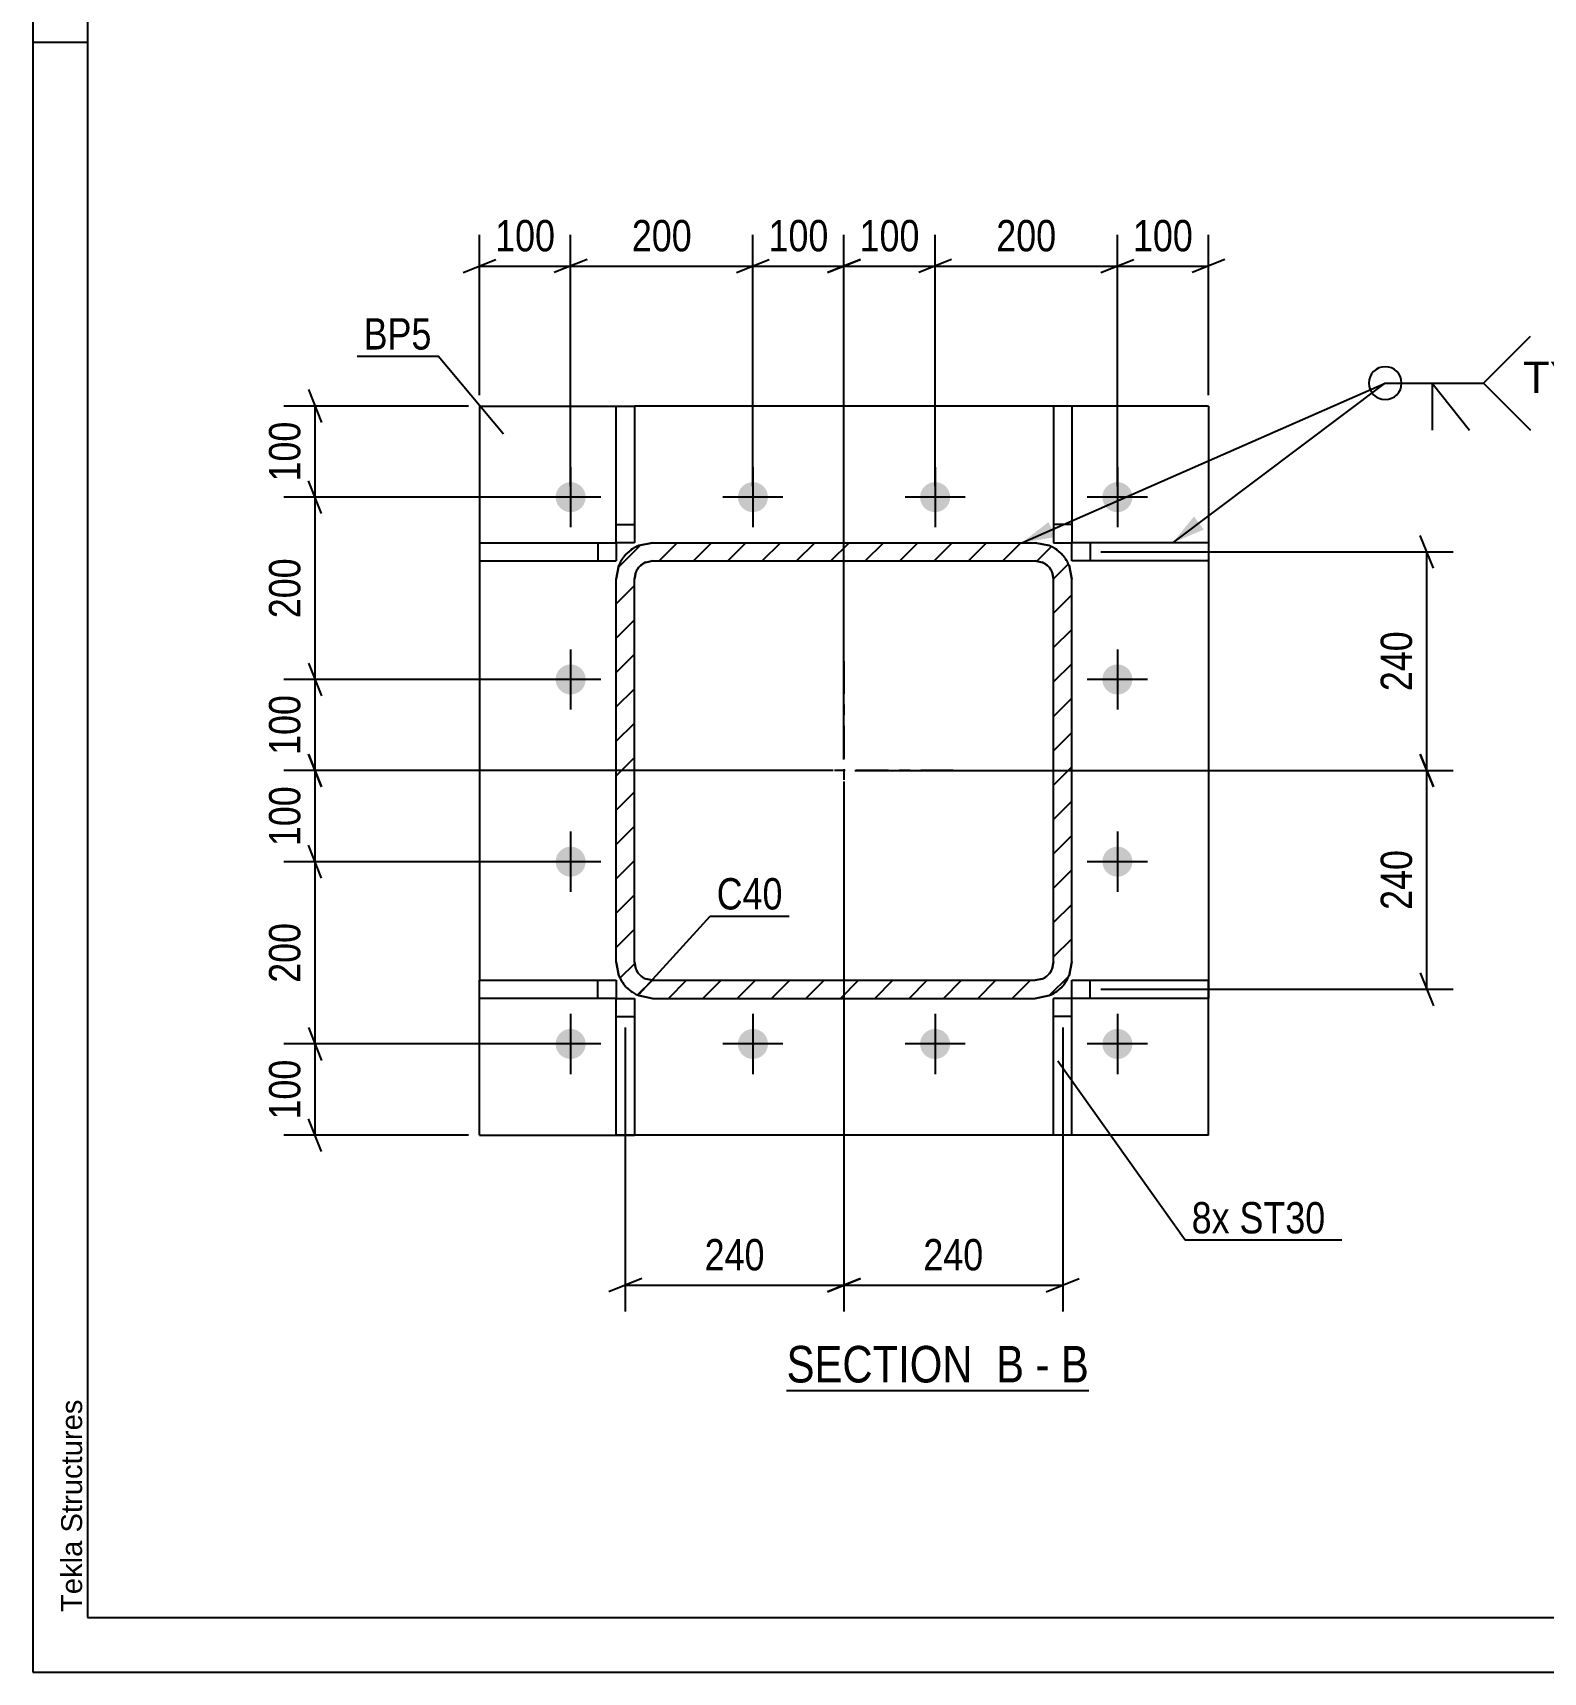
# Model space of a CAD drawing. Header units: millimetres. Extents: x -171 to 423, y -185 to 235.
# Drawn here: x -171.1 to -33, y -184.8 to -34.9 of the extents above; entities that cross this region are included whole.
import ezdxf

# ---------------------------------------------------------------- set-up
doc = ezdxf.new("R2010")
doc.units = ezdxf.units.MM
doc.linetypes.add('DXK_LINE_DOT2', pattern=[3.9198, 1.9599, -1.9599])
doc.linetypes.add('DXK_LINE_DOT3', pattern=[5.9187, 2.979, -0.9799, 0.9799, -0.9799])
doc.styles.add('Arial', font='ARIAL.TTF', dxfattribs={"height": 0.2})
doc.styles.add('Arial Narrow', font='ARIALN.TTF', dxfattribs={"height": 0.2})

# ---------------------------------------------------------------- blocks, each defined once
blk = doc.blocks.new('Unknown-284928297-1134')
at = {"color": 5, "linetype": 'Continuous'}
for p, q in [((-171.13, 235.18), (-171.13, -184.82)), ((-166.13, 230.18), (-166.13, -179.82)), ((-166.13, -35.82), (-171.13, -35.82)), ((-166.13, -179.82), (417.87, -179.82)), ((-171.13, -184.82), (422.87, -184.82))]:
    blk.add_line(p, q, dxfattribs=at)
at = {"color": 174, "linetype": 'Continuous', "style": 'Arial'}
blk.add_text('Tekla Structures', height=1.9102, rotation=90, dxfattribs=at).set_placement((-166.63, -179.32))
blk = doc.blocks.new('Unknown-284928297-11 - 3780')
at = {"color": 6, "linetype": 'Continuous'}
blk.add_line((-102.2, -159.08), (-74.55, -159.08), dxfattribs=at)
at = {"color": 0, "linetype": 'Continuous'}
for points in [[(-84.09, -158.33), (-84.09, -154.83), (-102.2, -154.83), (-102.2, -158.33)], [(-80.48, -158.33), (-80.48, -154.83), (-83.04, -154.83), (-83.04, -158.33)], [(-78.16, -158.33), (-78.16, -154.83), (-79.43, -154.83), (-79.43, -158.33)], [(-74.55, -158.33), (-74.55, -154.83), (-77.11, -154.83), (-77.11, -158.33)]]:
    blk.add_wipeout(points, dxfattribs=at)
at = {"color": 7, "linetype": 'Continuous', "style": 'Arial Narrow'}
for s, p in [('SECTION ', (-102.2, -158.33)), ('B', (-83.04, -158.33)), ('B', (-77.11, -158.33)), ('-', (-79.43, -158.33))]:
    blk.add_text(s, height=3.34, dxfattribs=at).set_placement(p)
blk = doc.blocks.new('Part-284928297-3873 - 3780')
at = {"color": 2, "linetype": 'Continuous'}
for p, q in [((-130.28, -123.21), (-130.28, -121.55)), ((-130.28, -121.55), (-117.78, -121.55)), ((-119.45, -123.21), (-119.45, -121.55)), ((-117.78, -121.55), (-117.78, -123.21)), ((-117.78, -123.21), (-130.28, -123.21))]:
    blk.add_line(p, q, dxfattribs=at)
blk = doc.blocks.new('Part-284928297-3806 - 3780')
at = {"linetype": 'Continuous'}
h = blk.add_hatch(dxfattribs=at)
h.set_pattern_fill('', scale=0.7, style=0, pattern_type=0)
h.set_pattern_definition([(45, (-78.1704, -122.958), (-1.571545, 1.571545), [])])
h.paths.add_polyline_path([(-79.45, -123.21), (-78.17, -122.96), (-77.09, -122.24), (-76.37, -121.15), (-76.11, -119.88), (-76.11, -84.88), (-76.37, -83.6), (-77.09, -82.52), (-78.17, -81.8), (-79.45, -81.55), (-114.45, -81.55), (-115.72, -81.8), (-116.8, -82.52), (-117.53, -83.6), (-117.78, -84.88), (-117.78, -119.88), (-117.53, -121.15), (-116.8, -122.24), (-115.72, -122.96), (-114.45, -123.21)])
h.paths.add_polyline_path([(-115.08, -121.42), (-115.62, -121.06), (-115.99, -120.52), (-116.11, -119.88), (-116.11, -84.88), (-115.99, -84.24), (-115.62, -83.7), (-115.08, -83.34), (-114.45, -83.21), (-79.45, -83.21), (-78.81, -83.34), (-78.27, -83.7), (-77.91, -84.24), (-77.78, -84.88), (-77.78, -119.88), (-77.91, -120.52), (-78.27, -121.06), (-78.81, -121.42), (-79.45, -121.55), (-114.45, -121.55)])
at = {"color": 7, "linetype": 'DXK_LINE_DOT2'}
for p, q in [((-115.72, -81.8), (-114.45, -81.55)), ((-114.45, -81.55), (-79.45, -81.55)), ((-79.45, -81.55), (-78.17, -81.8)), ((-117.78, -84.88), (-117.53, -83.6)), ((-114.45, -83.21), (-115.08, -83.34)), ((-114.45, -83.21), (-79.45, -83.21)), ((-78.81, -83.34), (-79.45, -83.21)), ((-76.37, -83.6), (-76.11, -84.88)), ((-117.78, -119.88), (-117.78, -84.88)), ((-115.99, -84.24), (-116.11, -84.88)), ((-116.11, -119.88), (-116.11, -84.88)), ((-77.78, -84.88), (-77.91, -84.24)), ((-77.78, -119.88), (-77.78, -84.88)), ((-76.11, -119.88), (-76.11, -84.88)), ((-117.53, -121.15), (-117.78, -119.88)), ((-116.11, -119.88), (-115.99, -120.52)), ((-77.91, -120.52), (-77.78, -119.88)), ((-76.11, -119.88), (-76.37, -121.15)), ((-115.08, -121.42), (-114.45, -121.55)), ((-79.45, -121.55), (-78.81, -121.42)), ((-114.45, -121.55), (-79.45, -121.55)), ((-114.45, -123.21), (-115.72, -122.96)), ((-114.45, -123.21), (-79.45, -123.21)), ((-78.17, -122.96), (-79.45, -123.21))]:
    blk.add_line(p, q, dxfattribs=at)
at = {"color": 2, "linetype": 'Continuous'}
for p, q in [((-114.45, -81.55), (-115.72, -81.8)), ((-114.45, -81.55), (-79.45, -81.55)), ((-78.17, -81.8), (-79.45, -81.55)), ((-117.53, -83.6), (-117.78, -84.88)), ((-115.08, -83.34), (-114.45, -83.21)), ((-114.45, -83.21), (-79.45, -83.21)), ((-79.45, -83.21), (-78.81, -83.34)), ((-76.11, -84.88), (-76.37, -83.6)), ((-117.78, -119.88), (-117.78, -84.88)), ((-116.11, -84.88), (-115.99, -84.24)), ((-116.11, -119.88), (-116.11, -84.88)), ((-77.91, -84.24), (-77.78, -84.88)), ((-77.78, -119.88), (-77.78, -84.88)), ((-76.11, -119.88), (-76.11, -84.88)), ((-117.78, -119.88), (-117.53, -121.15)), ((-115.99, -120.52), (-116.11, -119.88)), ((-77.78, -119.88), (-77.91, -120.52)), ((-76.37, -121.15), (-76.11, -119.88)), ((-114.45, -121.55), (-115.08, -121.42)), ((-78.81, -121.42), (-79.45, -121.55)), ((-114.45, -121.55), (-79.45, -121.55)), ((-115.72, -122.96), (-114.45, -123.21)), ((-114.45, -123.21), (-79.45, -123.21)), ((-79.45, -123.21), (-78.17, -122.96))]:
    blk.add_line(p, q, dxfattribs=at)
at = {"color": 7, "linetype": 'DXK_LINE_DOT3'}
for p, q in [((-96.95, -92.38), (-96.95, -112.38)), ((-86.95, -102.38), (-106.95, -102.38))]:
    blk.add_line(p, q, dxfattribs=at)
at = {"color": 7, "linetype": 'DXK_LINE_DOT2'}
for centre, radius, start, end in [((-114.45, -84.88), 3.33, 112.5, 157.5), ((-79.45, -84.88), 3.33, 22.5, 67.5), ((-114.45, -84.88), 1.67, 112.5, 157.5), ((-79.45, -84.88), 1.67, 22.5, 67.5), ((-114.45, -119.88), 3.33, 202.5, 247.5), ((-114.45, -119.88), 1.67, 202.5, 247.5), ((-79.45, -119.88), 1.67, 292.5, 337.5), ((-79.45, -119.88), 3.33, 292.5, 337.5)]:
    blk.add_arc(centre, radius, start, end, dxfattribs=at)
at = {"color": 2, "linetype": 'Continuous'}
for centre, radius, start, end in [((-114.45, -84.88), 3.33, 112.5, 157.5), ((-79.45, -84.88), 3.33, 22.5, 67.5), ((-114.45, -84.88), 1.67, 112.5, 157.5), ((-79.45, -84.88), 1.67, 22.5, 67.5), ((-114.45, -119.88), 3.33, 202.5, 247.5), ((-114.45, -119.88), 1.67, 202.5, 247.5), ((-79.45, -119.88), 1.67, 292.5, 337.5), ((-79.45, -119.88), 3.33, 292.5, 337.5)]:
    blk.add_arc(centre, radius, start, end, dxfattribs=at)
blk = doc.blocks.new('Part-284928297-3888 - 3780')
at = {"color": 2, "linetype": 'Continuous'}
for p, q in [((-117.78, -81.55), (-117.78, -69.05)), ((-117.78, -69.05), (-116.11, -69.05)), ((-116.11, -69.05), (-116.11, -81.55)), ((-117.78, -79.88), (-116.11, -79.88)), ((-116.11, -81.55), (-117.78, -81.55))]:
    blk.add_line(p, q, dxfattribs=at)
blk = doc.blocks.new('Bolt-284928297-3807 - 3780')
at = {"linetype": 'Continuous'}
for points in [[(-120.57, -77.38, -1), (-123.32, -77.38, -1)], [(-103.9, -77.38, -1), (-106.65, -77.38, -1)], [(-87.24, -77.38, -1), (-89.99, -77.38, -1)], [(-70.57, -77.38, -1), (-73.32, -77.38, -1)], [(-120.57, -94.05, -1), (-123.32, -94.05, -1)], [(-70.57, -94.05, -1), (-73.32, -94.05, -1)], [(-120.57, -110.71, -1), (-123.32, -110.71, -1)], [(-70.57, -110.71, -1), (-73.32, -110.71, -1)], [(-120.57, -127.38, -1), (-123.32, -127.38, -1)], [(-103.9, -127.38, -1), (-106.65, -127.38, -1)], [(-87.24, -127.38, -1), (-89.99, -127.38, -1)], [(-70.57, -127.38, -1), (-73.32, -127.38, -1)]]:
    blk.add_hatch(color=1, dxfattribs=at).paths.add_polyline_path(points)
at = {"color": 1, "linetype": 'Continuous'}
for p, q in [((-121.95, -74.63), (-121.95, -80.13)), ((-105.28, -74.63), (-105.28, -80.13)), ((-88.61, -74.63), (-88.61, -80.13)), ((-71.95, -74.63), (-71.95, -80.13)), ((-119.2, -77.38), (-124.7, -77.38)), ((-102.53, -77.38), (-108.03, -77.38)), ((-85.86, -77.38), (-91.36, -77.38)), ((-69.2, -77.38), (-74.7, -77.38)), ((-121.95, -91.3), (-121.95, -96.8)), ((-71.95, -91.3), (-71.95, -96.8)), ((-119.2, -94.05), (-124.7, -94.05)), ((-69.2, -94.05), (-74.7, -94.05)), ((-121.95, -107.96), (-121.95, -113.46)), ((-71.95, -107.96), (-71.95, -113.46)), ((-119.2, -110.71), (-124.7, -110.71)), ((-69.2, -110.71), (-74.7, -110.71)), ((-121.95, -124.63), (-121.95, -130.13)), ((-105.28, -124.63), (-105.28, -130.13)), ((-88.61, -124.63), (-88.61, -130.13)), ((-71.95, -124.63), (-71.95, -130.13)), ((-119.2, -127.38), (-124.7, -127.38)), ((-102.53, -127.38), (-108.03, -127.38)), ((-85.86, -127.38), (-91.36, -127.38)), ((-69.2, -127.38), (-74.7, -127.38))]:
    blk.add_line(p, q, dxfattribs=at)
blk = doc.blocks.new('Part-284928297-3878 - 3780')
at = {"color": 2, "linetype": 'Continuous'}
for p, q in [((-117.78, -135.71), (-117.78, -123.21)), ((-117.78, -123.21), (-116.11, -123.21)), ((-116.11, -123.21), (-116.11, -135.71)), ((-117.78, -124.88), (-116.11, -124.88)), ((-116.11, -135.71), (-117.78, -135.71))]:
    blk.add_line(p, q, dxfattribs=at)
blk = doc.blocks.new('Part-284928297-3883 - 3780')
at = {"color": 2, "linetype": 'Continuous'}
for p, q in [((-130.28, -81.55), (-130.28, -83.21)), ((-130.28, -81.55), (-117.78, -81.55)), ((-119.45, -81.55), (-119.45, -83.21)), ((-117.78, -81.55), (-117.78, -83.21)), ((-130.28, -83.21), (-117.78, -83.21))]:
    blk.add_line(p, q, dxfattribs=at)
blk = doc.blocks.new('Part-284928297-3893 - 3780')
at = {"color": 2, "linetype": 'Continuous'}
for p, q in [((-76.11, -123.21), (-76.11, -121.55)), ((-76.11, -121.55), (-63.61, -121.55)), ((-74.45, -123.21), (-74.45, -121.55)), ((-63.61, -121.55), (-63.61, -123.21)), ((-63.61, -123.21), (-76.11, -123.21))]:
    blk.add_line(p, q, dxfattribs=at)
blk = doc.blocks.new('Part-284928297-3898 - 3780')
at = {"color": 2, "linetype": 'Continuous'}
for p, q in [((-77.78, -135.71), (-77.78, -123.21)), ((-76.11, -123.21), (-77.78, -123.21)), ((-76.11, -135.71), (-76.11, -123.21)), ((-76.11, -124.88), (-77.78, -124.88)), ((-76.11, -135.71), (-77.78, -135.71))]:
    blk.add_line(p, q, dxfattribs=at)
blk = doc.blocks.new('Part-284928297-3903 - 3780')
at = {"color": 2, "linetype": 'Continuous'}
for p, q in [((-63.61, -81.55), (-76.11, -81.55)), ((-76.11, -83.21), (-76.11, -81.55)), ((-74.45, -81.55), (-74.45, -83.21)), ((-63.61, -81.55), (-63.61, -83.21)), ((-63.61, -83.21), (-76.11, -83.21))]:
    blk.add_line(p, q, dxfattribs=at)
blk = doc.blocks.new('Part-284928297-3908 - 3780')
at = {"color": 2, "linetype": 'Continuous'}
for p, q in [((-77.78, -69.05), (-77.78, -81.55)), ((-76.11, -69.05), (-77.78, -69.05)), ((-76.11, -69.05), (-76.11, -81.55)), ((-76.11, -79.88), (-77.78, -79.88)), ((-77.78, -81.55), (-76.11, -81.55))]:
    blk.add_line(p, q, dxfattribs=at)
blk = doc.blocks.new('Part-284928297-3913 - 3780')
at = {"color": 2, "linetype": 'Continuous'}
for p, q in [((-130.28, -69.05), (-117.78, -69.05)), ((-130.28, -69.05), (-130.28, -81.55)), ((-77.78, -69.05), (-116.11, -69.05)), ((-63.61, -69.05), (-76.11, -69.05)), ((-63.61, -69.05), (-63.61, -81.55)), ((-130.28, -83.21), (-130.28, -121.55)), ((-63.61, -83.21), (-63.61, -121.55)), ((-130.28, -135.71), (-130.28, -123.21)), ((-63.61, -135.71), (-63.61, -123.21)), ((-130.28, -135.71), (-117.78, -135.71)), ((-77.78, -135.71), (-116.11, -135.71)), ((-63.61, -135.71), (-76.11, -135.71))]:
    blk.add_line(p, q, dxfattribs=at)
at = {"color": 7, "linetype": 'DXK_LINE_DOT2'}
for p, q in [((-117.78, -69.05), (-116.11, -69.05)), ((-76.11, -69.05), (-77.78, -69.05)), ((-130.28, -81.55), (-130.28, -83.21)), ((-63.61, -81.55), (-63.61, -83.21)), ((-130.28, -123.21), (-130.28, -121.55)), ((-63.61, -123.21), (-63.61, -121.55)), ((-117.78, -135.71), (-116.11, -135.71)), ((-76.11, -135.71), (-77.78, -135.71))]:
    blk.add_line(p, q, dxfattribs=at)
blk = doc.blocks.new('StraightDimension-284928297-8826 - 3780')
at = {"color": 7, "linetype": 'Continuous'}
for p, q in [((-145.92, -125.88), (-144.72, -128.88)), ((-122.95, -127.38), (-148.17, -127.38)), ((-145.32, -135.71), (-145.32, -127.38)), ((-144.72, -137.21), (-145.92, -134.21)), ((-131.28, -135.71), (-148.17, -135.71))]:
    blk.add_line(p, q, dxfattribs=at)
at = {"color": 0}
blk.add_wipeout([(-146.07, -128.2), (-150.27, -128.2), (-150.27, -134.89), (-146.07, -134.89)], dxfattribs=at)
at = {"color": 3, "style": 'Arial Narrow'}
blk.add_text('100', height=2.863, rotation=90.0002, dxfattribs=at).set_placement((-146.67, -134.29))
blk = doc.blocks.new('StraightDimension-284928297-3977 - 3780')
at = {"color": 7, "linetype": 'Continuous'}
for p, q in [((-96.95, -103.38), (-96.95, -151.83)), ((-116.95, -125.88), (-116.95, -151.83)), ((-115.45, -148.83), (-118.45, -150.03)), ((-116.95, -149.43), (-96.95, -149.43)), ((-98.45, -150.03), (-95.45, -148.83))]:
    blk.add_line(p, q, dxfattribs=at)
at = {"color": 0}
blk.add_wipeout([(-103.6, -148.68), (-103.6, -144.48), (-110.29, -144.48), (-110.29, -148.68)], dxfattribs=at)
at = {"color": 3, "style": 'Arial Narrow'}
blk.add_text('240', height=2.863, dxfattribs=at).set_placement((-109.69, -148.08))
blk = doc.blocks.new('StraightDimension-284928297-8770 - 3780')
at = {"color": 7, "linetype": 'Continuous'}
for p, q in [((-96.95, -101.38), (-96.95, -53.4)), ((-88.61, -76.38), (-88.61, -53.4)), ((-98.45, -56.85), (-95.45, -55.65)), ((-96.95, -56.25), (-88.61, -56.25)), ((-87.11, -55.65), (-90.11, -56.85))]:
    blk.add_line(p, q, dxfattribs=at)
at = {"color": 0}
blk.add_wipeout([(-89.44, -55.5), (-89.44, -51.3), (-96.12, -51.3), (-96.12, -55.5)], dxfattribs=at)
at = {"color": 3, "style": 'Arial Narrow'}
blk.add_text('100', height=2.863, dxfattribs=at).set_placement((-95.52, -54.9))
blk = doc.blocks.new('StraightDimension-284928297-8821 - 3780')
at = {"color": 7, "linetype": 'Continuous'}
for p, q in [((-145.92, -67.55), (-144.72, -70.55)), ((-131.28, -69.05), (-148.17, -69.05)), ((-145.32, -77.38), (-145.32, -69.05)), ((-144.72, -78.88), (-145.92, -75.88)), ((-122.95, -77.38), (-148.17, -77.38))]:
    blk.add_line(p, q, dxfattribs=at)
at = {"color": 0}
blk.add_wipeout([(-146.07, -69.87), (-150.27, -69.87), (-150.27, -76.55), (-146.07, -76.55)], dxfattribs=at)
at = {"color": 3, "style": 'Arial Narrow'}
blk.add_text('100', height=2.863, rotation=90.0002, dxfattribs=at).set_placement((-146.67, -75.95))
blk = doc.blocks.new('StraightDimension-284928297-3993 - 3780')
at = {"color": 7, "linetype": 'Continuous'}
for p, q in [((-43.05, -103.88), (-44.25, -100.88)), ((-95.95, -102.38), (-41.25, -102.38)), ((-43.65, -122.38), (-43.65, -102.38)), ((-44.25, -120.88), (-43.05, -123.88)), ((-73.45, -122.38), (-41.25, -122.38))]:
    blk.add_line(p, q, dxfattribs=at)
at = {"color": 0}
blk.add_wipeout([(-44.4, -109.04), (-48.6, -109.04), (-48.6, -115.72), (-44.4, -115.72)], dxfattribs=at)
at = {"color": 3, "style": 'Arial Narrow'}
blk.add_text('240', height=2.863, rotation=90.0002, dxfattribs=at).set_placement((-45, -115.12))
blk = doc.blocks.new('StraightDimension-284928297-3969 - 3780')
at = {"color": 7, "linetype": 'Continuous'}
for p, q in [((-96.95, -103.38), (-96.95, -151.83)), ((-76.95, -125.88), (-76.95, -151.83)), ((-95.45, -148.83), (-98.45, -150.03)), ((-96.95, -149.43), (-76.95, -149.43)), ((-78.45, -150.03), (-75.45, -148.83))]:
    blk.add_line(p, q, dxfattribs=at)
at = {"color": 0}
blk.add_wipeout([(-83.6, -148.68), (-83.6, -144.48), (-90.29, -144.48), (-90.29, -148.68)], dxfattribs=at)
at = {"color": 3, "style": 'Arial Narrow'}
blk.add_text('240', height=2.863, dxfattribs=at).set_placement((-89.69, -148.08))
blk = doc.blocks.new('StraightDimension-284928297-3985 - 3780')
at = {"color": 7, "linetype": 'Continuous'}
for p, q in [((-43.05, -83.88), (-44.25, -80.88)), ((-73.45, -82.38), (-41.25, -82.38)), ((-43.65, -102.38), (-43.65, -82.38)), ((-44.25, -100.88), (-43.05, -103.88)), ((-95.95, -102.38), (-41.25, -102.38))]:
    blk.add_line(p, q, dxfattribs=at)
at = {"color": 0}
blk.add_wipeout([(-44.4, -89.04), (-48.6, -89.04), (-48.6, -95.72), (-44.4, -95.72)], dxfattribs=at)
at = {"color": 3, "style": 'Arial Narrow'}
blk.add_text('240', height=2.863, rotation=90.0002, dxfattribs=at).set_placement((-45, -95.12))
blk = doc.blocks.new('StraightDimension-284928297-8768 - 3780')
at = {"color": 7, "linetype": 'Continuous'}
for p, q in [((-71.95, -76.38), (-71.95, -53.4)), ((-63.61, -68.05), (-63.61, -53.4)), ((-73.45, -56.85), (-70.45, -55.65)), ((-71.95, -56.25), (-63.61, -56.25)), ((-62.11, -55.65), (-65.11, -56.85))]:
    blk.add_line(p, q, dxfattribs=at)
at = {"color": 0}
blk.add_wipeout([(-64.44, -55.5), (-64.44, -51.3), (-71.12, -51.3), (-71.12, -55.5)], dxfattribs=at)
at = {"color": 3, "style": 'Arial Narrow'}
blk.add_text('100', height=2.863, dxfattribs=at).set_placement((-70.52, -54.9))
blk = doc.blocks.new('StraightDimension-284928297-8769 - 3780')
at = {"color": 7, "linetype": 'Continuous'}
for p, q in [((-88.61, -76.38), (-88.61, -53.4)), ((-71.95, -76.38), (-71.95, -53.4)), ((-87.11, -55.65), (-90.11, -56.85)), ((-88.61, -56.25), (-71.95, -56.25)), ((-73.45, -56.85), (-70.45, -55.65))]:
    blk.add_line(p, q, dxfattribs=at)
at = {"color": 0}
blk.add_wipeout([(-76.94, -55.5), (-76.94, -51.3), (-83.62, -51.3), (-83.62, -55.5)], dxfattribs=at)
at = {"color": 3, "style": 'Arial Narrow'}
blk.add_text('200', height=2.863, dxfattribs=at).set_placement((-83.02, -54.9))
blk = doc.blocks.new('StraightDimension-284928297-8771 - 3780')
at = {"color": 7, "linetype": 'Continuous'}
for p, q in [((-105.28, -76.38), (-105.28, -53.4)), ((-96.95, -101.38), (-96.95, -53.4)), ((-106.78, -56.85), (-103.78, -55.65)), ((-105.28, -56.25), (-96.95, -56.25)), ((-95.45, -55.65), (-98.45, -56.85))]:
    blk.add_line(p, q, dxfattribs=at)
at = {"color": 0}
blk.add_wipeout([(-97.77, -55.5), (-97.77, -51.3), (-104.45, -51.3), (-104.45, -55.5)], dxfattribs=at)
at = {"color": 3, "style": 'Arial Narrow'}
blk.add_text('100', height=2.863, dxfattribs=at).set_placement((-103.85, -54.9))
blk = doc.blocks.new('StraightDimension-284928297-8772 - 3780')
at = {"color": 7, "linetype": 'Continuous'}
for p, q in [((-121.95, -76.38), (-121.95, -53.4)), ((-105.28, -76.38), (-105.28, -53.4)), ((-120.45, -55.65), (-123.45, -56.85)), ((-121.95, -56.25), (-105.28, -56.25)), ((-106.78, -56.85), (-103.78, -55.65))]:
    blk.add_line(p, q, dxfattribs=at)
at = {"color": 0}
blk.add_wipeout([(-110.27, -55.5), (-110.27, -51.3), (-116.95, -51.3), (-116.95, -55.5)], dxfattribs=at)
at = {"color": 3, "style": 'Arial Narrow'}
blk.add_text('200', height=2.863, dxfattribs=at).set_placement((-116.35, -54.9))
blk = doc.blocks.new('StraightDimension-284928297-8773 - 3780')
at = {"color": 7, "linetype": 'Continuous'}
for p, q in [((-130.28, -68.05), (-130.28, -53.4)), ((-121.95, -76.38), (-121.95, -53.4)), ((-131.78, -56.85), (-128.78, -55.65)), ((-130.28, -56.25), (-121.95, -56.25)), ((-120.45, -55.65), (-123.45, -56.85))]:
    blk.add_line(p, q, dxfattribs=at)
at = {"color": 0}
blk.add_wipeout([(-122.77, -55.5), (-122.77, -51.3), (-129.45, -51.3), (-129.45, -55.5)], dxfattribs=at)
at = {"color": 3, "style": 'Arial Narrow'}
blk.add_text('100', height=2.863, dxfattribs=at).set_placement((-128.85, -54.9))
blk = doc.blocks.new('StraightDimension-284928297-8822 - 3780')
at = {"color": 7, "linetype": 'Continuous'}
for p, q in [((-144.72, -78.88), (-145.92, -75.88)), ((-122.95, -77.38), (-148.17, -77.38)), ((-145.32, -94.05), (-145.32, -77.38)), ((-145.92, -92.55), (-144.72, -95.55)), ((-122.95, -94.05), (-148.17, -94.05))]:
    blk.add_line(p, q, dxfattribs=at)
at = {"color": 0}
blk.add_wipeout([(-146.07, -82.37), (-150.27, -82.37), (-150.27, -89.05), (-146.07, -89.05)], dxfattribs=at)
at = {"color": 3, "style": 'Arial Narrow'}
blk.add_text('200', height=2.863, rotation=90.0002, dxfattribs=at).set_placement((-146.67, -88.45))
blk = doc.blocks.new('StraightDimension-284928297-8823 - 3780')
at = {"color": 7, "linetype": 'Continuous'}
for p, q in [((-145.92, -92.55), (-144.72, -95.55)), ((-122.95, -94.05), (-148.17, -94.05)), ((-145.32, -102.38), (-145.32, -94.05)), ((-144.72, -103.88), (-145.92, -100.88)), ((-97.95, -102.38), (-148.17, -102.38))]:
    blk.add_line(p, q, dxfattribs=at)
at = {"color": 0}
blk.add_wipeout([(-146.07, -94.87), (-150.27, -94.87), (-150.27, -101.55), (-146.07, -101.55)], dxfattribs=at)
at = {"color": 3, "style": 'Arial Narrow'}
blk.add_text('100', height=2.863, rotation=90.0002, dxfattribs=at).set_placement((-146.67, -100.95))
blk = doc.blocks.new('StraightDimension-284928297-8824 - 3780')
at = {"color": 7, "linetype": 'Continuous'}
for p, q in [((-145.92, -100.88), (-144.72, -103.88)), ((-97.95, -102.38), (-148.17, -102.38)), ((-145.32, -110.71), (-145.32, -102.38)), ((-144.72, -112.21), (-145.92, -109.21)), ((-122.95, -110.71), (-148.17, -110.71))]:
    blk.add_line(p, q, dxfattribs=at)
at = {"color": 0}
blk.add_wipeout([(-146.07, -103.2), (-150.27, -103.2), (-150.27, -109.89), (-146.07, -109.89)], dxfattribs=at)
at = {"color": 3, "style": 'Arial Narrow'}
blk.add_text('100', height=2.863, rotation=90.0002, dxfattribs=at).set_placement((-146.67, -109.29))
blk = doc.blocks.new('StraightDimension-284928297-8825 - 3780')
at = {"color": 7, "linetype": 'Continuous'}
for p, q in [((-144.72, -112.21), (-145.92, -109.21)), ((-122.95, -110.71), (-148.17, -110.71)), ((-145.32, -127.38), (-145.32, -110.71)), ((-145.92, -125.88), (-144.72, -128.88)), ((-122.95, -127.38), (-148.17, -127.38))]:
    blk.add_line(p, q, dxfattribs=at)
at = {"color": 0}
blk.add_wipeout([(-146.07, -115.7), (-150.27, -115.7), (-150.27, -122.39), (-146.07, -122.39)], dxfattribs=at)
at = {"color": 3, "style": 'Arial Narrow'}
blk.add_text('200', height=2.863, rotation=90.0002, dxfattribs=at).set_placement((-146.67, -121.79))
blk = doc.blocks.new('Mark-284928297-3802 - 3780')
at = {"color": 0}
blk.add_wipeout([(-102.56, -115.08), (-102.56, -112.08), (-108.59, -112.08), (-108.59, -115.08)], dxfattribs=at)
blk.add_wipeout([(-102.56, -115.08), (-102.56, -112.08), (-108.59, -112.08), (-108.59, -115.08)], dxfattribs=at)
at = {"color": 30, "linetype": 'Continuous'}
for p, q in [((-115.66, -122.78), (-109.19, -115.68)), ((-109.19, -115.68), (-101.96, -115.68))]:
    blk.add_line(p, q, dxfattribs=at)
at = {"color": 3, "style": 'Arial Narrow'}
blk.add_text('C40', height=2.863, dxfattribs=at).set_placement((-108.59, -115.08))
blk = doc.blocks.new('Mark-284928297-3909 - 3780')
at = {"color": 0}
blk.add_wipeout([(-134.67, -63.88), (-134.67, -60.88), (-140.88, -60.88), (-140.88, -63.88)], dxfattribs=at)
blk.add_wipeout([(-134.67, -63.88), (-134.67, -60.88), (-140.88, -60.88), (-140.88, -63.88)], dxfattribs=at)
at = {"color": 30, "linetype": 'Continuous'}
for p in [(-141.48, -64.48), (-128.08, -71.62)]:
    blk.add_line(p, (-134.07, -64.48), dxfattribs=at)
at = {"color": 3, "style": 'Arial Narrow'}
blk.add_text('BP5', height=2.863, dxfattribs=at).set_placement((-140.88, -63.88))
blk = doc.blocks.new('WeldMark-284928297-4047 - 3780')
at = {"linetype": 'Continuous'}
for points in [[(-64.04, -80.34), (-66.89, -81.55), (-64.94, -79.14)], [(-77.63, -81.03), (-80.68, -81.55), (-78.24, -79.65)]]:
    blk.add_hatch(color=30, dxfattribs=at).paths.add_polyline_path(points)
at = {"color": 30, "linetype": 'Continuous'}
for p, q in [((-80.68, -81.55), (-47.45, -66.95)), ((-66.89, -81.55), (-47.45, -66.95)), ((-47.45, -66.95), (-38.45, -66.95))]:
    blk.add_line(p, q, dxfattribs=at)
at = {"color": 3, "linetype": 'Continuous'}
for q in [(-39.73, -71.24), (-43.16, -71.24)]:
    blk.add_line((-43.16, -66.95), q, dxfattribs=at)
for start, end in [(90, 270), (270, 90)]:
    blk.add_arc((-47.45, -66.95), 1.5, start, end, dxfattribs=at)
at = {"color": 0, "linetype": 'Continuous'}
blk.add_wipeout([(-27.07, -67.85), (-27.07, -64.85), (-34.85, -64.85), (-34.85, -67.85)], dxfattribs=at)
blk.add_wipeout([(-27.07, -67.85), (-27.07, -64.85), (-34.85, -64.85), (-34.85, -67.85)], dxfattribs=at)
at = {"color": 3, "linetype": 'Continuous'}
for q in [(-34.16, -62.67), (-34.16, -71.24)]:
    blk.add_line((-38.45, -66.95), q, dxfattribs=at)
at = {"color": 3, "linetype": 'Continuous', "style": 'Arial'}
blk.add_text('TYP', height=2.865, dxfattribs=at).set_placement((-34.85, -67.85))
blk = doc.blocks.new('MarkSet-284928297-4104 - 3780')
at = {"color": 0}
for points in [[(-61.68, -144.7), (-61.68, -141.7), (-65.15, -141.7), (-65.15, -144.7)], [(-52.92, -144.7), (-52.92, -141.7), (-60.78, -141.7), (-60.78, -144.7)]]:
    blk.add_wipeout(points, dxfattribs=at)
for points in [[(-61.68, -144.7), (-61.68, -141.7), (-65.15, -141.7), (-65.15, -144.7)], [(-52.92, -144.7), (-52.92, -141.7), (-60.78, -141.7), (-60.78, -144.7)]]:
    blk.add_wipeout(points, dxfattribs=at)
at = {"color": 30, "linetype": 'Continuous'}
for p, q in [((-77.4, -128.92), (-65.75, -145.3)), ((-65.75, -145.3), (-51.42, -145.3))]:
    blk.add_line(p, q, dxfattribs=at)
at = {"color": 3, "style": 'Arial Narrow'}
for s, p in [('8x', (-65.15, -144.7)), ('ST30', (-60.78, -144.7))]:
    blk.add_text(s, height=2.863, dxfattribs=at).set_placement(p)

msp = doc.modelspace()

# ---------------------------------------------------------------- block references
for name in ['Unknown-284928297-1134', 'Part-284928297-3913 - 3780', 'Part-284928297-3888 - 3780', 'Part-284928297-3908 - 3780', 'Bolt-284928297-3807 - 3780', 'Part-284928297-3883 - 3780', 'Part-284928297-3806 - 3780', 'Part-284928297-3903 - 3780', 'Part-284928297-3873 - 3780', 'Part-284928297-3893 - 3780', 'Part-284928297-3878 - 3780', 'Part-284928297-3898 - 3780']:
    msp.add_blockref(name, (0, 0))

# ---------------------------------------------------------------- next in the draw order: block references
for name in ['StraightDimension-284928297-8770 - 3780', 'StraightDimension-284928297-8768 - 3780', 'StraightDimension-284928297-8821 - 3780', 'StraightDimension-284928297-3977 - 3780', 'StraightDimension-284928297-8826 - 3780', 'Unknown-284928297-11 - 3780']:
    msp.add_blockref(name, (0, 0))

# ---------------------------------------------------------------- next in the draw order: block references
for name in ['StraightDimension-284928297-8769 - 3780', 'StraightDimension-284928297-3993 - 3780']:
    msp.add_blockref(name, (0, 0))

# ---------------------------------------------------------------- next in the draw order: block references
msp.add_blockref('StraightDimension-284928297-3969 - 3780', (0, 0))

# ---------------------------------------------------------------- next in the draw order: block references
for name in ['StraightDimension-284928297-3985 - 3780', 'MarkSet-284928297-4104 - 3780']:
    msp.add_blockref(name, (0, 0))

# ---------------------------------------------------------------- next in the draw order: block references
for name in ['StraightDimension-284928297-8771 - 3780', 'WeldMark-284928297-4047 - 3780']:
    msp.add_blockref(name, (0, 0))

# ---------------------------------------------------------------- next in the draw order: block references
msp.add_blockref('StraightDimension-284928297-8772 - 3780', (0, 0))

# ---------------------------------------------------------------- next in the draw order: block references
msp.add_blockref('StraightDimension-284928297-8773 - 3780', (0, 0))

# ---------------------------------------------------------------- next in the draw order: block references
for name in ['Mark-284928297-3909 - 3780', 'StraightDimension-284928297-8822 - 3780']:
    msp.add_blockref(name, (0, 0))

# ---------------------------------------------------------------- next in the draw order: block references
msp.add_blockref('StraightDimension-284928297-8823 - 3780', (0, 0))

# ---------------------------------------------------------------- next in the draw order: block references
msp.add_blockref('StraightDimension-284928297-8824 - 3780', (0, 0))

# ---------------------------------------------------------------- next in the draw order: block references
for name in ['StraightDimension-284928297-8825 - 3780', 'Mark-284928297-3802 - 3780']:
    msp.add_blockref(name, (0, 0))

doc.saveas('drawing.dxf')
